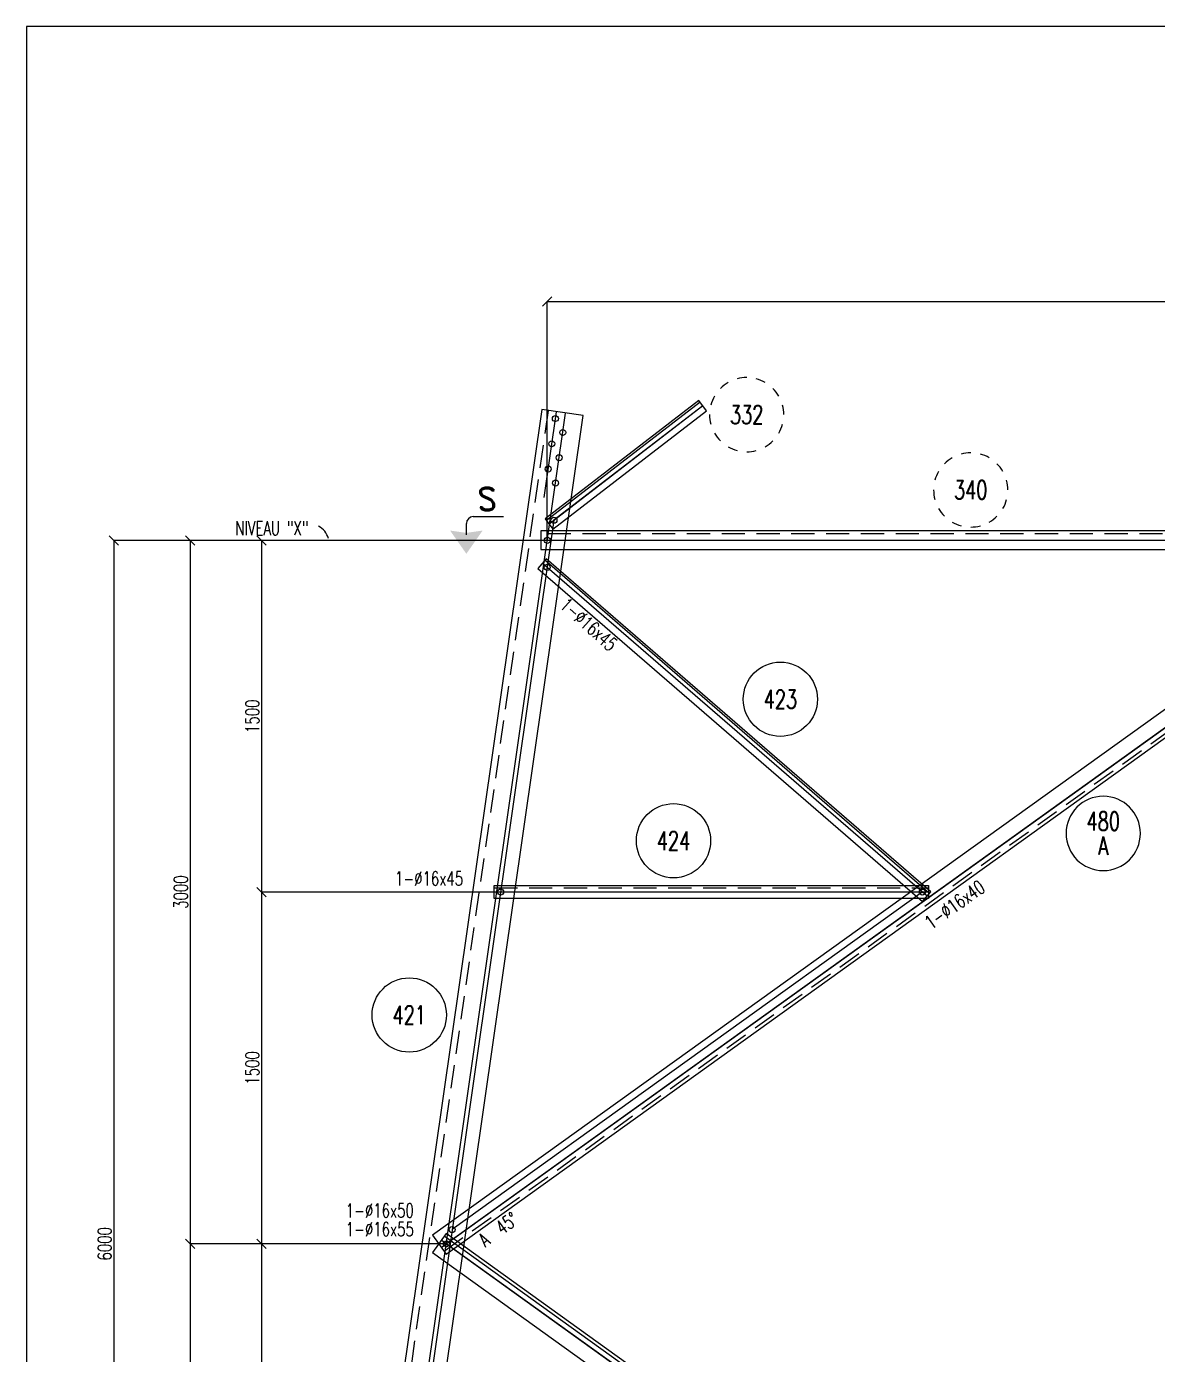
# Model space of a CAD drawing. Extents: x 142141 to 158361, y -163675 to -152195.
# Drawn here: x 142141 to 147015, y -157918 to -152195 of the extents above; entities that cross this region are included whole.
import ezdxf
from ezdxf.enums import TextEntityAlignment as Align

# ---------------------------------------------------------------- set-up
doc = ezdxf.new("R2010")
doc.units = 0
doc.header["$LTSCALE"] = 200
doc.header["$MEASUREMENT"] = 0
doc.linetypes.add('DASHED', pattern=[0.75, 0.5, -0.25])
doc.layers.get('0').update_dxf_attribs({"linetype": 'CONTINUOUS'})
doc.layers.get('DEFPOINTS').update_dxf_attribs({"linetype": 'CONTINUOUS'})
for name, color, linetype in [('ASSI', 3, 'CONTINUOUS'), ('BOLLINI_1', 7, 'CONTINUOUS'), ('BOLLINI_5', 7, 'CONTINUOUS'), ('FORI', 2, 'CONTINUOUS'), ('LINEA_ANG', 2, 'CONTINUOUS'), ('LM', 7, 'CONTINUOUS'), ('LS', 7, 'CONTINUOUS'), ('LSP', 3, 'CONTINUOUS'), ('TRAT-Y', 7, 'DASHED')]:
    doc.layers.add(name, color=color, linetype=linetype)
doc.styles.add('QUOTE', font='ROMANS8.SHX', dxfattribs={"width": 0.7})
doc.styles.add('RD', font='ROMAND8.SHX', dxfattribs={"width": 0.7})
doc.styles.add('RQL', font='ROMANS8.SHX', dxfattribs={"width": 0.7})
doc.styles.add('RS', font='ROMANS8.shx', dxfattribs={"width": 0.7})
doc.styles.get("Standard").update_dxf_attribs({"font": 'ROMANS8.SHX', "width": 0.7})
doc.dimstyles.new('TRATTO', dxfattribs={"dimscale": 0, "dimtxt": 60, "dimasz": 40, "dimexe": 0, "dimexo": 0, "dimgap": 10, "dimtad": 1, "dimrnd": 0.5, "dimdsep": 46, "dimtxsty": 'RS', "dimblk1": 'OBLIQUE', "dimblk2": 'OBLIQUE', "dimsah": 1, "dimcen": 0.09, "dimclrd": 2, "dimclre": 2, "dimclrt": 7, "dimadec": 0, "dimazin": 0, "dimtfac": 1, "dimtix": 1, "dimtmove": 2, "dimatfit": 3, "dimfxl": 1, "dimtolj": 1, "dimtzin": 0, "dimarcsym": 0})

# ---------------------------------------------------------------- blocks, each defined once
blk = doc.blocks.new('ASSE98')
blk.add_line((0, 0), (1, 0))
at = {"color": 7, "style": 'QUOTE', "width": 0.5, "flags": 1}
for tag, p in [('TI', (1.38308, 6.82731)), ('DI_S', (1.38308, 6.42178)), ('D_S', (1.38308, 6.02092)), ('E_S', (1.38308, 5.68065)), ('NFORI', (1.36454, 5.29792)), ('ALAR', (1.36349, 4.93246)), ('FAM', (1.3775, 4.54645)), ('ALA', (1.38308, 4.19257)), ('DISP2', (1.38308, 3.84971)), ('DISP1', (1.38308, 3.50686)), ('PINZAF', (1.38308, 3.164)), ('PINZAI', (1.38308, 2.82114)), ('TRP', (1.38308, 2.47829)), ('NP', (1.38308, 2.13543)), ('SV', (1.38308, 1.79257)), ('PESO', (1.38308, 1.44971)), ('QUA', (1.38308, 1.10686)), ('LUN', (1.38308, 0.764)), ('PROF', (1.38308, 0.42114)), ('POS', (1.38308, 0.07829))]:
    blk.add_attdef(tag, p, '', height=0.2, dxfattribs=at)
at = {"color": 7, "flags": 1}
for tag, p in [('LAV1', (3.07431, 6.82847)), ('LAV2', (3.07431, 6.49513)), ('LAV3', (3.07431, 6.1618)), ('LAV4', (3.07431, 5.82847)), ('LAV5', (3.07431, 5.49513)), ('LAV6', (3.07431, 5.1618)), ('LAV7', (3.07431, 4.82847)), ('LAV8', (3.07431, 4.49513)), ('LAV9', (3.07431, 4.1618)), ('LAV10', (3.07431, 3.82847))]:
    blk.add_attdef(tag, p, '', height=0.2, dxfattribs=at)
blk = doc.blocks.new('16')
blk.add_circle((0, 0), 1)
blk = doc.blocks.new('xxx')
blk.add_circle((0, 0), 8)
at = {"color": 3, "style": 'RQL', "width": 0.7}
blk.add_attdef('POS', text='', height=4, dxfattribs=at).set_placement((0, 0), align=Align.MIDDLE)
at = {"style": 'RQL', "width": 0.7, "flags": 1}
for tag, p in [('POS1', (-0.39, -5.42)), ('TIPO', (-0.39, -8.66))]:
    blk.add_attdef(tag, p, '', height=2, dxfattribs=at)
blk = doc.blocks.new('YYY')
blk.add_circle((0, 0), 8)
at = {"color": 3, "style": 'RQL', "width": 0.7}
for tag, p in [('POS3', (0, 0.65)), ('POS2', (0, -4.63))]:
    blk.add_attdef(tag, text='', height=4, dxfattribs=at).set_placement(p, align=Align.CENTER)
at = {"style": 'RQL', "width": 0.7, "flags": 1}
blk.add_attdef('TIPO', text='', height=3, dxfattribs=at).set_placement((0, 0), align=Align.MIDDLE_CENTER)
blk = doc.blocks.new('_OBLIQUE')
at = {"color": 0, "linetype": 'ByBlock'}
blk.add_line((-0.5, -0.5), (0.5, 0.5), dxfattribs=at)
blk = doc.blocks.new('*D18')
at = {"layer": 'DEFPOINTS', "color": 0, "transparency": 16777216}
for p in [(144385.1, -154410), (142845.9, -157441.4), (143950.1, -157441.4)]:
    blk.add_point(p, dxfattribs=at)
at = {"layer": 'LS', "color": 2, "lineweight": -2, "transparency": 16777216}
for p, q in [((144385.1, -154410), (142845.9, -154410)), ((142845.9, -154410), (142845.9, -157441.4)), ((143950.1, -157441.4), (142845.9, -157441.4))]:
    blk.add_line(p, q, dxfattribs=at)
at = {"layer": 'LS', "color": 2, "lineweight": -2, "transparency": 16777216, "xscale": 40, "yscale": 40, "zscale": 40}
for p, rotation in [((142845.9, -154410), 90), ((142845.9, -157441.4), 270)]:
    blk.add_blockref('_OBLIQUE', p, dxfattribs=dict(at, rotation=rotation))
at = {"layer": 'LS', "color": 7, "transparency": 16777216, "insert": (142805.9, -155925.7), "char_height": 60, "attachment_point": 5, "rotation": 90, "style": 'RS'}
blk.add_mtext('\\A1;3000', dxfattribs=at)
blk = doc.blocks.new('*D17')
at = {"layer": 'DEFPOINTS', "color": 0, "transparency": 16777216}
for p in [(143950.1, -157441.4), (142845.9, -160472.7), (143515.1, -160472.7)]:
    blk.add_point(p, dxfattribs=at)
at = {"layer": 'LS', "color": 2, "lineweight": -2, "transparency": 16777216}
for p, q in [((143950.1, -157441.4), (142845.9, -157441.4)), ((142845.9, -157441.4), (142845.9, -160472.7)), ((143515.1, -160472.7), (142845.9, -160472.7))]:
    blk.add_line(p, q, dxfattribs=at)
at = {"layer": 'LS', "color": 2, "lineweight": -2, "transparency": 16777216, "xscale": 40, "yscale": 40, "zscale": 40}
for p, rotation in [((142845.9, -157441.4), 90), ((142845.9, -160472.7), 270)]:
    blk.add_blockref('_OBLIQUE', p, dxfattribs=dict(at, rotation=rotation))
at = {"layer": 'LS', "color": 7, "transparency": 16777216, "insert": (142805.9, -158957), "char_height": 60, "attachment_point": 5, "rotation": 90, "style": 'RS'}
blk.add_mtext('\\A1;3000', dxfattribs=at)
blk = doc.blocks.new('*D19')
at = {"layer": 'DEFPOINTS', "color": 0, "transparency": 16777216}
for p in [(151959.6, -153380.9), (144385.1, -154410), (151959.6, -154410)]:
    blk.add_point(p, dxfattribs=at)
at = {"layer": 'LS', "color": 2, "lineweight": -2, "transparency": 16777216}
for p, q in [((144385.1, -154410), (144385.1, -153380.9)), ((144385.1, -153380.9), (151959.6, -153380.9)), ((151959.6, -154410), (151959.6, -153380.9))]:
    blk.add_line(p, q, dxfattribs=at)
at = {"layer": 'LS', "color": 2, "lineweight": -2, "transparency": 16777216, "xscale": 40, "yscale": 40, "zscale": 40, "rotation": 180}
blk.add_blockref('_OBLIQUE', (144385.1, -153380.9), dxfattribs=at)
at = {"layer": 'LS', "color": 2, "lineweight": -2, "transparency": 16777216, "xscale": 40, "yscale": 40, "zscale": 40}
blk.add_blockref('_OBLIQUE', (151959.6, -153380.9), dxfattribs=at)
at = {"layer": 'LS', "color": 7, "transparency": 16777216, "insert": (148172.4, -153340.9), "char_height": 60, "attachment_point": 5, "style": 'RS'}
blk.add_mtext('\\A1;7575', dxfattribs=at)
blk = doc.blocks.new('bull')
at = {"style": 'RS', "width": 0.7, "flags": 1}
for tag, p in [('NN', (-12.25, 0)), ('DIAMETRO', (0, -4.86)), ('SERRAGGIO', (0, -9.71)), ('LUNGHEZZA', (0, -14.57)), ('NB', (0, -19.43)), ('TIPO', (0, -24.12)), ('EL', (-0.14, -29))]:
    blk.add_attdef(tag, p, '', height=3, dxfattribs=at)
at = {"style": 'RS', "width": 0.7}
blk.add_attdef('BULLONE', (0, 0), '', height=3, dxfattribs=at)
blk = doc.blocks.new('zzz')
at = {"linetype": 'Continuous'}
for start, end in [(120, 135), (90, 105), (60, 75), (150, 165), (30, 45), (180, 195), (0, 15), (330, 345), (210, 225), (300, 315), (240, 255), (270, 285)]:
    blk.add_arc((0, 0), 8, start, end, dxfattribs=at)
at = {"color": 3, "style": 'RQL', "width": 0.7}
blk.add_attdef('POS1', text='', height=4, dxfattribs=at).set_placement((0, 0), align=Align.MIDDLE)
at = {"style": 'RQL', "width": 0.7, "flags": 1}
blk.add_attdef('TIPO', (0, -8), '', height=3, dxfattribs=at)
blk = doc.blocks.new('*D41')
at = {"layer": 'DEFPOINTS', "color": 0, "transparency": 16777216}
for p in [(142845.9, -154410), (142517.6, -160472.7), (142845.9, -160472.7)]:
    blk.add_point(p, dxfattribs=at)
at = {"layer": 'LS', "color": 2, "lineweight": -2, "transparency": 16777216}
for p, q in [((142845.9, -154410), (142517.6, -154410)), ((142517.6, -154410), (142517.6, -160472.7)), ((142845.9, -160472.7), (142517.6, -160472.7))]:
    blk.add_line(p, q, dxfattribs=at)
at = {"layer": 'LS', "color": 2, "lineweight": -2, "transparency": 16777216, "xscale": 40, "yscale": 40, "zscale": 40}
for p, rotation in [((142517.6, -154410), 90), ((142517.6, -160472.7), 270)]:
    blk.add_blockref('_OBLIQUE', p, dxfattribs=dict(at, rotation=rotation))
at = {"layer": 'LS', "color": 7, "transparency": 16777216, "insert": (142477.6, -157441.4), "char_height": 60, "attachment_point": 5, "rotation": 90, "style": 'RS'}
blk.add_mtext('\\A1;6000', dxfattribs=at)
blk = doc.blocks.new('*D62')
at = {"layer": 'DEFPOINTS', "color": 0, "transparency": 16777216}
for p in [(144385.1, -154410), (143154, -155925.7), (144183.8, -155925.7)]:
    blk.add_point(p, dxfattribs=at)
at = {"layer": 'LS', "color": 2, "lineweight": -2, "transparency": 16777216}
for p, q in [((144385.1, -154410), (143154, -154410)), ((143154, -154410), (143154, -155925.7)), ((144183.8, -155925.7), (143154, -155925.7))]:
    blk.add_line(p, q, dxfattribs=at)
at = {"layer": 'LS', "color": 2, "lineweight": -2, "transparency": 16777216, "xscale": 40, "yscale": 40, "zscale": 40}
for p, rotation in [((143154, -154410), 90), ((143154, -155925.7), 270)]:
    blk.add_blockref('_OBLIQUE', p, dxfattribs=dict(at, rotation=rotation))
at = {"layer": 'LS', "color": 7, "transparency": 16777216, "insert": (143114, -155167.8), "char_height": 60, "attachment_point": 5, "rotation": 90, "style": 'RS'}
blk.add_mtext('\\A1;1500', dxfattribs=at)
blk = doc.blocks.new('*D63')
at = {"layer": 'DEFPOINTS', "color": 0, "transparency": 16777216}
for p in [(144183.8, -155925.7), (143154, -157441.4), (143950.1, -157441.4)]:
    blk.add_point(p, dxfattribs=at)
at = {"layer": 'LS', "color": 2, "lineweight": -2, "transparency": 16777216}
for p, q in [((144183.8, -155925.7), (143154, -155925.7)), ((143154, -155925.7), (143154, -157441.4)), ((143950.1, -157441.4), (143154, -157441.4))]:
    blk.add_line(p, q, dxfattribs=at)
at = {"layer": 'LS', "color": 2, "lineweight": -2, "transparency": 16777216, "xscale": 40, "yscale": 40, "zscale": 40}
for p, rotation in [((143154, -155925.7), 90), ((143154, -157441.4), 270)]:
    blk.add_blockref('_OBLIQUE', p, dxfattribs=dict(at, rotation=rotation))
at = {"layer": 'LS', "color": 7, "transparency": 16777216, "insert": (143114, -156683.5), "char_height": 60, "attachment_point": 5, "rotation": 90, "style": 'RS'}
blk.add_mtext('\\A1;1500', dxfattribs=at)
blk = doc.blocks.new('*D64')
at = {"layer": 'DEFPOINTS', "color": 0, "transparency": 16777216}
for p in [(143950.1, -157441.4), (143154, -158957), (143748.8, -158957)]:
    blk.add_point(p, dxfattribs=at)
at = {"layer": 'LS', "color": 2, "lineweight": -2, "transparency": 16777216}
for p, q in [((143950.1, -157441.4), (143154, -157441.4)), ((143154, -157441.4), (143154, -158957)), ((143748.8, -158957), (143154, -158957))]:
    blk.add_line(p, q, dxfattribs=at)
at = {"layer": 'LS', "color": 2, "lineweight": -2, "transparency": 16777216, "xscale": 40, "yscale": 40, "zscale": 40}
for p, rotation in [((143154, -157441.4), 90), ((143154, -158957), 270)]:
    blk.add_blockref('_OBLIQUE', p, dxfattribs=dict(at, rotation=rotation))
at = {"layer": 'LS', "color": 7, "transparency": 16777216, "insert": (143114, -158199.2), "char_height": 60, "attachment_point": 5, "rotation": 90, "style": 'RS'}
blk.add_mtext('\\A1;1500', dxfattribs=at)

msp = doc.modelspace()

# ---------------------------------------------------------------- linework, layer by layer
at = {"layer": 'LINEA_ANG'}
for p, q in [((145038.208, -153807.736), (144375.438, -154317.277)), ((145043.693, -153814.871), (144380.923, -154324.412)), ((145071.73, -153851.339), (145038.208, -153807.736)), ((144360.905, -153846.391), (143492.306, -159899.387)), ((143670.481, -159924.955), (144539.08, -153871.959)), ((144539.08, -153871.959), (144360.905, -153846.391)), ((144408.96, -154360.88), (145071.73, -153851.339)), ((144375.438, -154317.277), (144408.96, -154360.88)), ((151986.636, -154368.98), (144357.636, -154368.98)), ((144357.636, -154368.98), (144357.636, -154448.98)), ((144357.636, -154448.98), (151986.636, -154448.98)), ((147978.87, -154468.883), (143890.445, -157404.163)), ((144380.012, -154489.049), (144344.013, -154530.631)), ((146032.104, -155931.243), (144374.121, -154495.853)), ((146037.995, -155924.439), (144380.012, -154489.049)), ((143948.766, -157485.396), (148080.244, -154519.205)), ((144344.013, -154530.631), (146001.995, -155966.02)), ((144156.218, -155952.667), (144156.218, -155897.667)), ((144156.218, -155897.667), (146028.218, -155897.667)), ((146001.995, -155966.02), (146037.995, -155924.439)), ((146028.218, -155897.667), (146028.218, -155952.667)), ((146028.218, -155952.667), (144156.218, -155952.667)), ((143948.576, -157397.176), (143890.256, -157478.408)), ((143890.445, -157404.163), (143948.766, -157485.396)), ((148076.764, -160378.238), (143940.412, -157408.548)), ((148084.928, -160366.865), (143948.576, -157397.176)), ((143890.256, -157478.408), (148026.608, -160448.098))]:
    msp.add_line(p, q, dxfattribs=at)
at = {"layer": 'LS', "color": 6}
for p, q in [((143515.098, -160472.727), (144463.851, -153861.163)), ((144371.186, -154225.311), (144424.256, -153855.481)), ((145055.274, -153829.934), (144413.718, -154323.166)), ((144413.718, -154323.166), (143748.761, -158957.04)), ((148172.366, -154409.98), (143950.097, -157441.354)), ((146001.218, -155925.667), (143975.01, -157380.381)), ((143950.097, -157441.354), (148172.366, -160472.727))]:
    msp.add_line(p, q, dxfattribs=at)
at = {"layer": 'LS', "color": 8}
msp.add_lwpolyline([(142140.931, -152195.489), (142140.931, -163675.489), (154860.931, -163675.489), (154860.931, -162075.489), (158360.931, -162075.489), (158360.931, -152195.489), (142140.931, -152195.489)], close=True, dxfattribs=at)
at = {"layer": 'LS'}
msp.add_arc((143358.403, -154424.704), 86.433, 15.181817, 62.172219, dxfattribs=at)
at = {"layer": 'LSP'}
for p, q in [((144036.261, -154385.745), (144036.261, -154337.602)), ((144066.261, -154307.602), (144196.261, -154307.602))]:
    msp.add_line(p, q, dxfattribs=at)
msp.add_arc((144066.261, -154337.602), 30, 90, 180, dxfattribs=at)
for points in [[(144036.261, -154467.602), (143966.261, -154367.602), (144036.261, -154377.602)], [(144036.261, -154467.602), (144106.261, -154367.602), (144036.261, -154377.602)]]:
    msp.add_solid(points, dxfattribs=at)
at = {"layer": 'TRAT-Y'}
for p, q in [((144388.621, -153850.368), (143520.022, -159903.364)), ((151986.636, -154381.98), (144357.636, -154381.98)), ((143940.018, -157473.211), (148071.496, -154507.02)), ((144156.218, -155906.667), (146028.218, -155906.667))]:
    msp.add_line(p, q, dxfattribs=at)

# ---------------------------------------------------------------- block references
at = {"layer": 'ASSI'}
for p, xscale, zscale, rotation in [((144360.905, -153846.391), 6115, 6115, 261.8338606976458), ((151986.636, -154409.98), 7629.000000000001, 7629.000000000001, 180), ((146028.218, -155925.667), 1872, 1872, 179.9999999999999)]:
    msp.add_blockref('ASSE98', p, dxfattribs=dict(at, xscale=xscale, zscale=zscale, rotation=rotation))
for p, xscale, rotation in [((145055.274, -153829.934), 836, 217.5532559689358), ((146021.631, -155943.339), 2193, 139.1157931282989), ((148064.516, -160395.297), 5092, 144.323583586413)]:
    msp.add_blockref('ASSE98', p, dxfattribs=dict(at, xscale=xscale, rotation=rotation))
ref = msp.add_blockref('ASSE98', (143928.354, -157456.964), dxfattribs=dict(at, xscale=5086, rotation=35.67641641358674))
ref.add_attrib('LAV1', 'CB 53x53', (147636.769, -154690.699), dxfattribs={"layer": '0', "color": 7, "height": 60, "rotation": 35.676416, "width": 0.7})
ref.add_attrib('LAV2', 'A  45%%d', (144116.874, -157456.964), dxfattribs={"layer": '0', "color": 254, "height": 60, "rotation": 35.676416, "width": 0.7})
at = {"layer": 'BOLLINI_1', "xscale": 20, "yscale": 20, "zscale": 20}
for p, values in [((145389.526, -155094.432), {'POS': '423'}), ((144929.061, -155704.316), {'POS': '424'}), ((143790.172, -156455.156), {'POS': '421'})]:
    msp.add_blockref('xxx', p, dxfattribs=at).add_auto_attribs(values)
at = {"layer": 'BOLLINI_5'}
ref = msp.add_blockref('YYY', (146780.93, -155672.837), dxfattribs=dict(at, xscale=-19.99970832482618, yscale=19.99970832476798, zscale=19.99970832479172))
ref.add_attrib('POS3', '480', dxfattribs={"layer": '0', "color": 3, "height": 79.9988, "style": 'RQL', "width": 0.7}).set_placement((146780.93, -155659.898), align=Align.CENTER)
ref.add_attrib('POS2', 'A', dxfattribs={"layer": '0', "color": 3, "height": 79.999, "style": 'RQL', "width": 0.7}).set_placement((146780.93, -155765.444), align=Align.CENTER)
at = {"layer": 'FORI', "xscale": 13, "yscale": 13, "zscale": 13}
for p, rotation in [((144420.05, -153884.79), 343.6677213953028), ((144451.832, -153944.914), 343.6677213953028), ((144404.425, -153993.675), 343.6677213953028), ((144436.207, -154053.799), 343.6677213953028), ((144388.8, -154102.559), 343.6677213953028), ((144420.582, -154162.683), 343.6677213953028), ((144413.718, -154323.166), 0.3784741020000053)]:
    msp.add_blockref('16', p, dxfattribs=dict(at, rotation=rotation))
for p in [(144385.096, -154409.98), (144384.599, -154526.087), (144183.76, -155925.667), (146001.218, -155925.667), (143975.01, -157380.381), (143950.097, -157441.354)]:
    msp.add_blockref('16', p, dxfattribs=at)
at = {"layer": 'LS', "color": 6, "xscale": 19.99999994994134, "yscale": 19.99999994994134, "zscale": 19.99999994994134}
for p, values in [((145244.283, -153867.946), {'POS1': '332'}), ((146209.845, -154192.404), {'POS1': '340'})]:
    msp.add_blockref('zzz', p, dxfattribs=at).add_auto_attribs(values)
at = {"layer": 'LS', "color": 7, "xscale": 20, "yscale": 20, "zscale": 20}
for p, rotation, values in [((144434.296, -154695.824), 317.9656461894025, {'BULLONE': '1-%%c16x45                '}), ((146038.809, -156089.321), 35.48164364087486, {'BULLONE': '1-%%c16x40                '})]:
    msp.add_blockref('bull', p, dxfattribs=dict(at, rotation=rotation)).add_auto_attribs(values)
for p, values in [((143728.673, -155897.306), {'BULLONE': '1-%%c16x45                '}), ((143516.296, -157328.224), {'BULLONE': '1-%%c16x50                '}), ((143516.296, -157408.224), {'BULLONE': '1-%%c16x55                '})]:
    msp.add_blockref('bull', p, dxfattribs=at).add_auto_attribs(values)

# ---------------------------------------------------------------- texts
at = {"layer": 'LM', "style": 'RS', "width": 0.7}
msp.add_text('NIVEAU "X"', height=60, dxfattribs=at).set_placement((143040.573, -154387.502))
at = {"layer": 'LS', "color": 3, "style": 'RD'}
msp.add_text('S', height=100, dxfattribs=at).set_placement((144125.536, -154231.321), align=Align.MIDDLE)

# ---------------------------------------------------------------- dimensions: what is measured, and where the dimension line sits
at = {"layer": 'LS'}
dim = msp.add_linear_dim(base=(151959.636, -153380.857), p1=(144385.096, -154409.98), p2=(151959.636, -154409.98), text='7575', dimstyle='TRATTO', override={"dimscale": 1}, dxfattribs=at)
dim.commit()
dim.dimension.update_dxf_attribs({"geometry": '*D19', "text_midpoint": (148172.366, -153340.857)})
for base, p1, p2, picture, middle in [((142517.6, -160472.727), (142845.863, -154409.98), (142845.863, -160472.727), '*D41', (142477.6, -157441.354)), ((143154.023, -155925.667), (144385.096, -154409.98), (144183.76, -155925.667), '*D62', (143114.023, -155167.824)), ((143154.023, -157441.354), (144183.76, -155925.667), (143950.097, -157441.354), '*D63', (143114.023, -156683.51)), ((143154.023, -158957.04), (143950.097, -157441.354), (143748.761, -158957.04), '*D64', (143114.023, -158199.197))]:
    dim = msp.add_linear_dim(base=base, p1=p1, p2=p2, angle=90, dimstyle='TRATTO', override={"dimscale": 1, "dimlfac": 0.98965}, dxfattribs=at)
    dim.commit()
    dim.dimension.update_dxf_attribs({"geometry": picture, "text_midpoint": middle})
for base, p1, p2, picture, middle in [((142845.863, -157441.354), (144385.096, -154409.98), (143950.097, -157441.354), '*D18', (142805.863, -155925.667)), ((142845.863, -160472.727), (143950.097, -157441.354), (143515.098, -160472.727), '*D17', (142805.863, -158957.04))]:
    dim = msp.add_linear_dim(base=base, p1=p1, p2=p2, angle=90, text='3000', dimstyle='TRATTO', override={"dimscale": 1}, dxfattribs=at)
    dim.commit()
    dim.dimension.update_dxf_attribs({"geometry": picture, "text_midpoint": middle})

doc.saveas('drawing.dxf')
